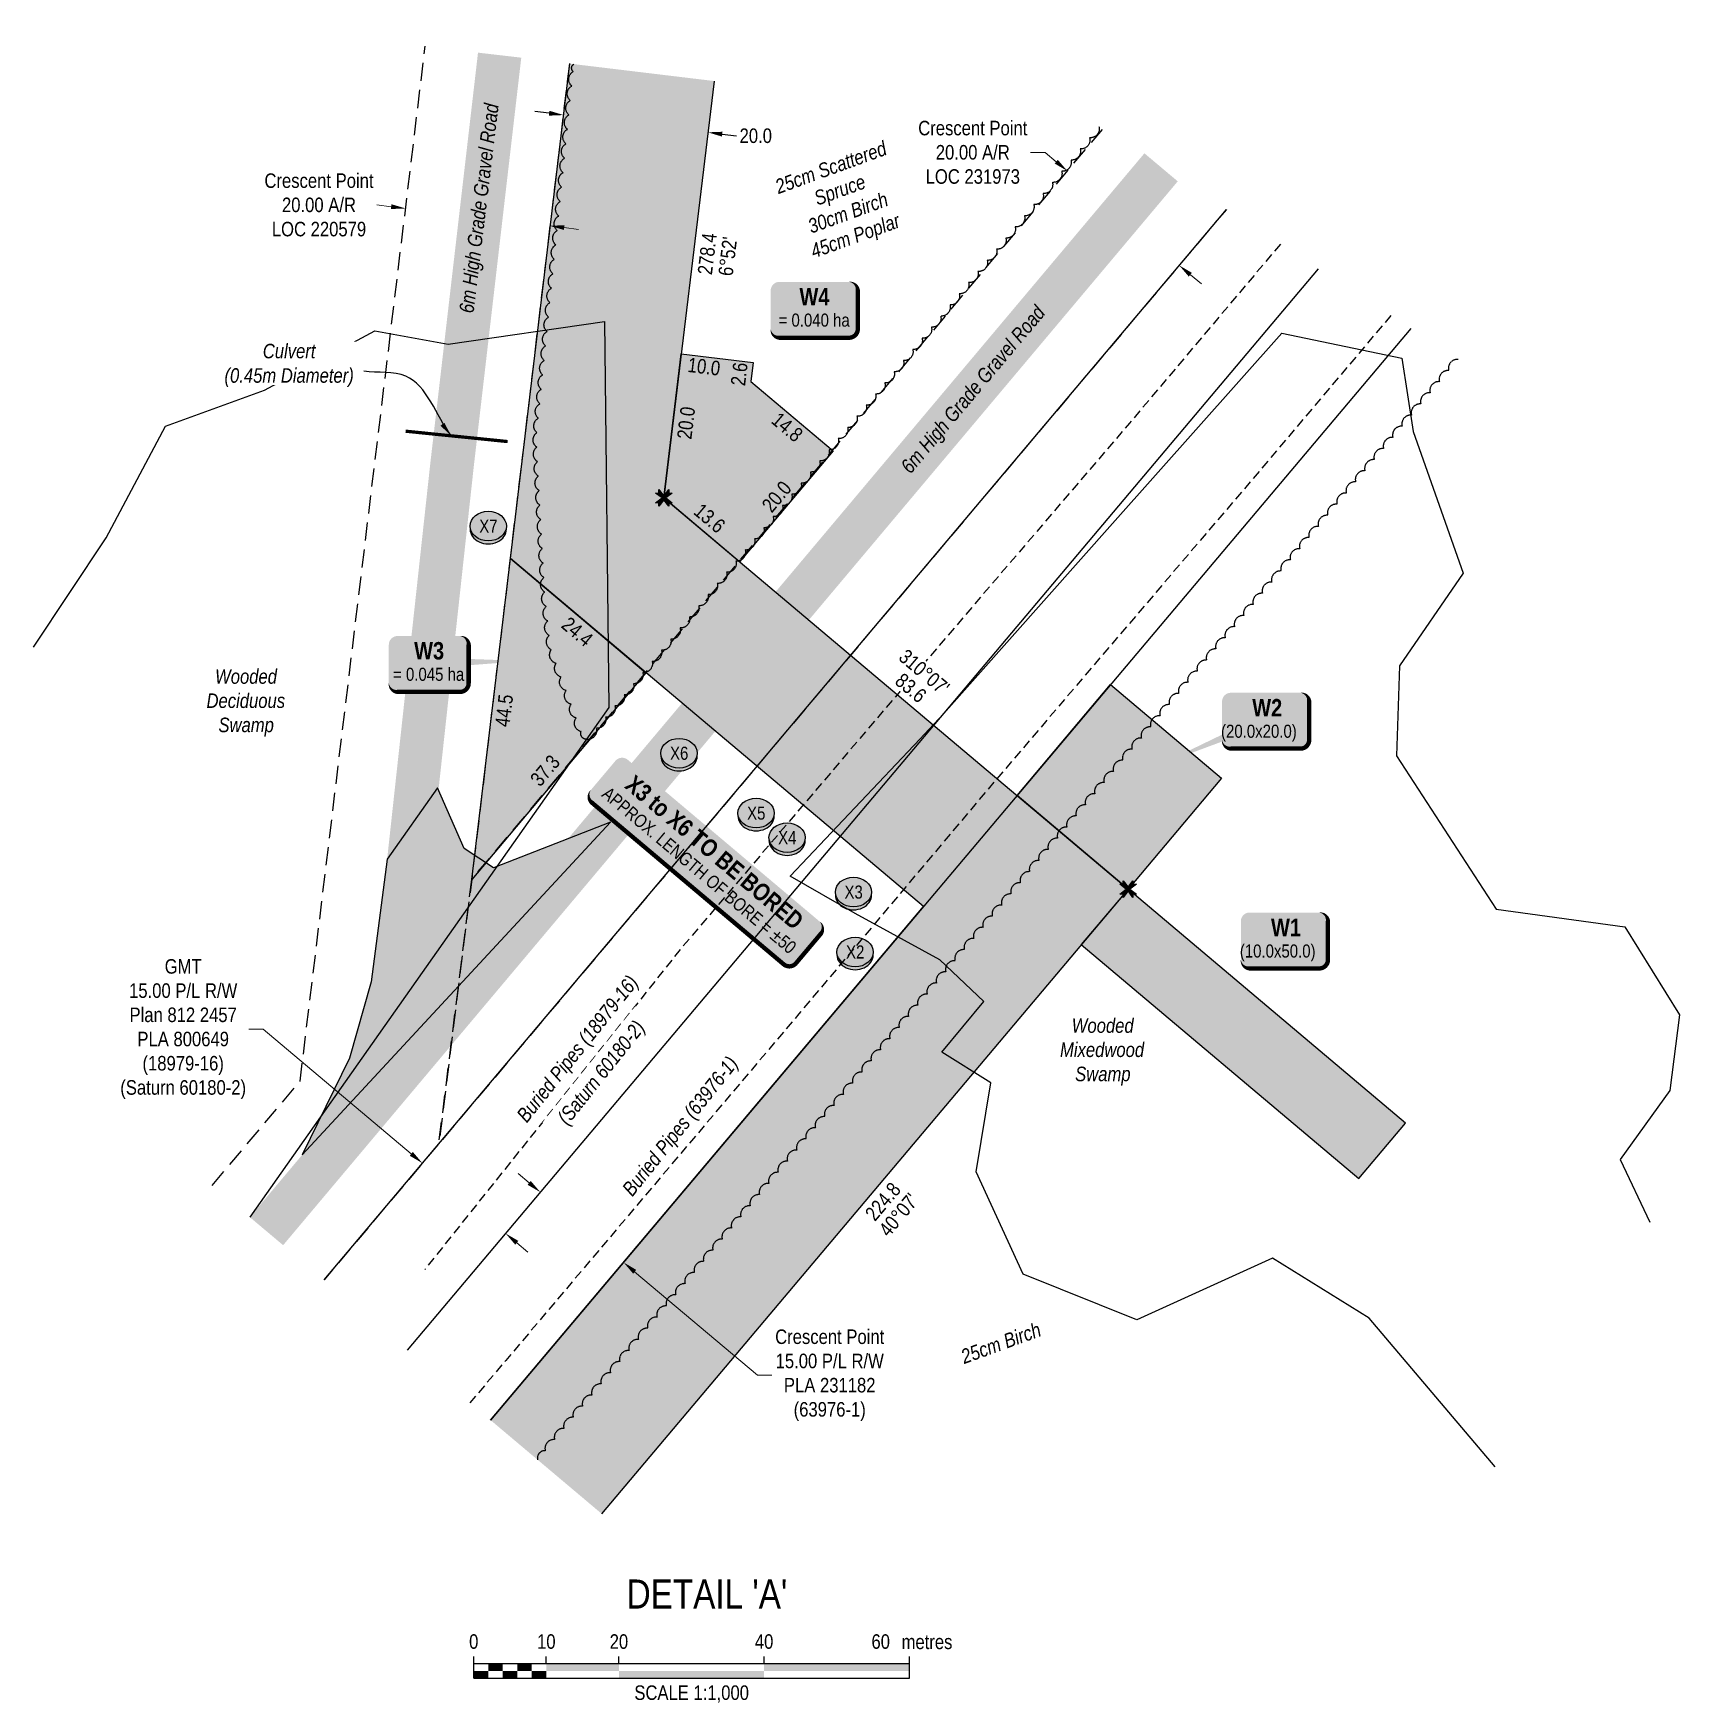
# Model space of a CAD drawing. Extents: x 513823 to 521440, y 6029490 to 6033352.
# Drawn here: x 515662 to 516795, y 6029490 to 6030639 of the extents above; entities that cross this region are included whole.
import ezdxf
from ezdxf.enums import TextEntityAlignment as Align

# ---------------------------------------------------------------- set-up
doc = ezdxf.new("R2010")
doc.units = 0
doc.header["$LTSCALE"] = 5
doc.header["$PDSIZE"] = 0.5
for name, pattern in [('0', [1, 1, 0]), ('foc-ACCESSROAD', [3.75, 2.5, -1.25]), ('UG_PIPE', [1.875, 1.25, -0.625])]:
    doc.linetypes.add(name, pattern=pattern)
doc.layers.get('Defpoints').update_dxf_attribs({"color": 9})
for name, color, linetype, lineweight in [('AS-GENERAL', 48, 'Continuous', 18), ('C-RW-T', 13, 'Continuous', 9), ('F-RW-T', 190, 'Continuous', 9), ('T-TEXT', 48, 'Continuous', 18)]:
    doc.layers.add(name, color=color, linetype=linetype, lineweight=lineweight)
for name, color, linetype in [('AS-PIPE-UG', 44, 'UG_PIPE'), ('AS-PIPE-UG-T', 44, 'Continuous'), ('AS-ROADS', 254, 'Continuous'), ('C-AR', 13, 'foc-ACCESSROAD'), ('C-RW', 13, 'Continuous'), ('DETAIL-T', 7, 'Continuous'), ('F-RW', 190, 'Continuous'), ('L-BD1', 253, 'Continuous'), ('L-MON', 1, 'Continuous'), ('P-CROSSINGS', 250, 'Continuous'), ('P-PROPOSED', 10, 'Continuous'), ('P-PROPOSED-H', 21, 'Continuous'), ('P-TEMP-BLOCKS', 250, 'Continuous'), ('P-TEMP-H', 41, 'Continuous'), ('P-TEMP_WORKSPACE', 46, 'Continuous'), ('P-TXT', 4, 'Continuous'), ('T-BUSH', 110, '0'), ('T-BUSH-T', 110, 'Continuous'), ('WETLAND', 143, 'Continuous'), ('WETLAND-T', 146, 'Continuous')]:
    doc.layers.add(name, color=color, linetype=linetype)
doc.styles.add('80', font='ARIALN.TTF', dxfattribs={"height": 10})
doc.styles.add('80CG', font='ARIALN.TTF', dxfattribs={"height": 10})
doc.styles.add('80L', font='ARIALN.TTF', dxfattribs={"height": 10})
doc.styles.add('80LS', font='ARIALNI.TTF', dxfattribs={"height": 10})
doc.styles.add('BOLD', font='ARIALNB.TTF')
doc.styles.add('Crossing', font='ARIALN.TTF', dxfattribs={"height": 10})
doc.styles.add('MtXpl_Arial_Narrow', font='ARIALNI.TTF')
doc.dimstyles.new('Compass 5 000', dxfattribs={"dimscale": 5, "dimtxt": 9, "dimasz": 2, "dimexe": 0.2, "dimexo": 0.0625, "dimgap": 0.5, "dimtad": 0, "dimtih": 1, "dimtoh": 1, "dimzin": 0, "dimdsep": 46, "dimtxsty": '80CG', "dimcen": 0.1, "dimse1": 1, "dimse2": 1, "dimclrd": 256, "dimclrt": 256, "dimaunit": 1, "dimadec": 4, "dimazin": 0, "dimtfac": 0.06, "dimtofl": 0, "dimtmove": 0, "dimatfit": 1, "dimfxl": 0.2, "dimtolj": 1, "dimtzin": 0, "dimlwd": -1, "dimarcsym": 0})

# ---------------------------------------------------------------- blocks, each defined once
blk = doc.blocks.new('*U384')
h = blk.add_hatch(color=191)
edge = h.paths.add_edge_path()
edge.add_line((-24, -20), (24, -20))
edge.add_arc((24, -14), 6, 270, 360)
edge.add_line((30, -14), (30, 12.5))
edge.add_arc((24, 12.5), 6, 0, 90)
edge.add_line((24, 18.5), (-24, 18.5))
edge.add_arc((-24, 12.5), 6, 90, 180)
edge.add_line((-30, 12.5), (-30, -14))
edge.add_arc((-24, -14), 6, 180, 270)
at = {"color": 250, "flags": 128}
blk.add_lwpolyline([(-24, -20, 3, 3, 0), (24, -20, 3, 3, 0.414214), (30, -14, 3, 3, 0), (30, 12.5, 3, 0, 0.414214), (24, 18.5, 0, 0, 0), (-24, 18.5, 0, 0, 0.414214), (-30, 12.5, 0, 0, 0), (-30, -14, 0, 3, 0.414214)], format="xyseb", close=True, dxfattribs=at)
at = {"flags": 128}
blk.add_lwpolyline([(-22.9, 3.5, 0, 7.5, 0), (0, 0, 0, 0, 0)], format="xyseb", dxfattribs=at)
at = {"color": 250}
for tag, p, height, style in [('TEMP_AREA_W1_001', (-9.2, 2.2), 12, 'BOLD'), ('ENTER_TEXT_001', (-30.7, -12.5), 9, '80')]:
    blk.add_attdef(tag, p, '', height=height, dxfattribs=dict(at, style=style))
blk = doc.blocks.new('*U385')
h = blk.add_hatch(color=191)
edge = h.paths.add_edge_path()
edge.add_line((-24, -20), (24, -20))
edge.add_arc((24, -14), 6, 270, 360)
edge.add_line((30, -14), (30, 12.5))
edge.add_arc((24, 12.5), 6, 0, 90)
edge.add_line((24, 18.5), (-24, 18.5))
edge.add_arc((-24, 12.5), 6, 90, 180)
edge.add_line((-30, 12.5), (-30, -14))
edge.add_arc((-24, -14), 6, 180, 270)
at = {"color": 250, "flags": 128}
blk.add_lwpolyline([(-24, -20, 3, 3, 0), (24, -20, 3, 3, 0.414214), (30, -14, 3, 3, 0), (30, 12.5, 3, 0, 0.414214), (24, 18.5, 0, 0, 0), (-24, 18.5, 0, 0, 0.414214), (-30, 12.5, 0, 0, 0), (-30, -14, 0, 3, 0.414214)], format="xyseb", close=True, dxfattribs=at)
at = {"flags": 128}
blk.add_lwpolyline([(-72.5, -30.9, 0, 7.5, 0), (0, 0, 0, 0, 0)], format="xyseb", dxfattribs=at)
at = {"color": 250}
for tag, p, height, style in [('TEMP_AREA_W1_001', (-9.2, 2.2), 12, 'BOLD'), ('ENTER_TEXT_001', (-30.7, -12.5), 9, '80')]:
    blk.add_attdef(tag, p, '', height=height, dxfattribs=dict(at, style=style))
blk = doc.blocks.new('*U386')
h = blk.add_hatch(color=191)
edge = h.paths.add_edge_path()
edge.add_line((-21.5, -20), (21.5, -20))
edge.add_arc((21.5, -14), 6, 270, 360)
edge.add_line((27.5, -14), (27.5, 12.5))
edge.add_arc((21.5, 12.5), 6, 0, 90)
edge.add_line((21.5, 18.5), (-21.5, 18.5))
edge.add_arc((-21.5, 12.5), 6, 90, 180)
edge.add_line((-27.5, 12.5), (-27.5, -14))
edge.add_arc((-21.5, -14), 6, 180, 270)
at = {"color": 250, "flags": 128}
blk.add_lwpolyline([(-21.5, -20, 3, 3, 0), (21.5, -20, 3, 3, 0.414214), (27.5, -14, 3, 3, 0), (27.5, 12.5, 3, 0, 0.414214), (21.5, 18.5, 0, 0, 0), (-21.5, 18.5, 0, 0, 0.414214), (-27.5, 12.5, 0, 0, 0), (-27.5, -14, 0, 3, 0.414214)], format="xyseb", close=True, dxfattribs=at)
at = {"flags": 128}
blk.add_lwpolyline([(65.8, 1.3, 0, 7.5, 0), (0, 0, 0, 0, 0)], format="xyseb", dxfattribs=at)
at = {"color": 250}
for tag, p, height, style in [('TEMP_AREA_W1_001', (-9.2, 2.2), 12, 'BOLD'), ('ENTER_TEXT_001', (-30.7, -12.5), 9, '80')]:
    blk.add_attdef(tag, p, '', height=height, dxfattribs=dict(at, style=style))
blk = doc.blocks.new('*U405')
h = blk.add_hatch(color=191)
edge = h.paths.add_edge_path()
edge.add_line((-24, -20), (24, -20))
edge.add_arc((24, -14), 6, 270, 360)
edge.add_line((30, -14), (30, 12.5))
edge.add_arc((24, 12.5), 6, 0, 90)
edge.add_line((24, 18.5), (-24, 18.5))
edge.add_arc((-24, 12.5), 6, 90, 180)
edge.add_line((-30, 12.5), (-30, -14))
edge.add_arc((-24, -14), 6, 180, 270)
at = {"color": 250, "flags": 128}
blk.add_lwpolyline([(-24, -20, 3, 3, 0), (24, -20, 3, 3, 0.414214), (30, -14, 3, 3, 0), (30, 12.5, 3, 0, 0.414214), (24, 18.5, 0, 0, 0), (-24, 18.5, 0, 0, 0.414214), (-30, 12.5, 0, 0, 0), (-30, -14, 0, 3, 0.414214)], format="xyseb", close=True, dxfattribs=at)
at = {"flags": 128}
blk.add_lwpolyline([(-23.7, 4.5, 0, 7.5, 0), (0, 0, 0, 0, 0)], format="xyseb", dxfattribs=at)
at = {"color": 250}
for tag, p, height, style in [('TEMP_AREA_W1_001', (-9.2, 2.2), 12, 'BOLD'), ('ENTER_TEXT_001', (-30.7, -12.5), 9, '80')]:
    blk.add_attdef(tag, p, '', height=height, dxfattribs=dict(at, style=style))
blk = doc.blocks.new('*U319')
at = {"color": 0}
for p, q in [((-150, 0), (-150, 15)), ((-100, 10), (-100, 15)), ((-50, 10), (-50, 15)), ((50, 10), (50, 15)), ((150.2, 0), (150.2, 15)), ((-150, 10), (150.2, 10)), ((-150, 0), (150.2, 0))]:
    blk.add_line(p, q, dxfattribs=at)
for points in [[(-150, 5), (-140, 5), (-150, 0), (-140, 0)], [(-140, 10), (-130, 10), (-140, 5), (-130, 5)], [(-130, 5), (-120, 5), (-130, 0), (-120, 0)], [(-120, 10), (-110, 10), (-120, 5), (-110, 5)], [(-110, 5), (-100, 5), (-110, 0), (-100, 0)], [(-100, 10), (-50, 10), (-100, 5), (-50, 5)], [(-50, 5), (50, 5), (-50, 0), (50, 0)], [(50, 10), (150.2, 10), (50, 5), (150.2, 5)]]:
    blk.add_solid(points, dxfattribs=at)
at = {"color": 0, "style": '80'}
blk.add_text('metres', height=10, dxfattribs=at).set_placement((162.2, 20), align=Align.CENTER)
at = {"color": 0, "char_height": 10, "style": '80'}
for s, insert, attachment_point in [('0', (-150, 30.2), 2), ('10', (-100, 30.2), 2), ('20', (-50, 30.2), 2), ('40', (50, 30.2), 2), ('60', (136.7, 30.2), 3), ('SCALE 1:1,000', (0.1, -5), 2)]:
    blk.add_mtext(s, dxfattribs=dict(at, insert=insert, attachment_point=attachment_point))
blk = doc.blocks.new('*D424')
at = {"layer": 'C-RW-T', "transparency": 16777216}
for p, q in [((515908.4, 6030519.6), (515898.5, 6030520.8)), ((516027.5, 6030505.2), (516037.4, 6030504))]:
    blk.add_line(p, q, dxfattribs=at)
for points in [[(515908.6, 6030521.3), (515908.2, 6030518), (515918.3, 6030518.4)], [(516027.7, 6030506.9), (516027.3, 6030503.6), (516017.6, 6030506.4)]]:
    blk.add_solid(points, dxfattribs=at)
at = {"layer": 'Defpoints', "color": 0, "transparency": 16777216}
for p in [(515920.7, 6030537.8), (515918.3, 6030518.4), (516019.9, 6030525.8)]:
    blk.add_point(p, dxfattribs=at)
at = {"layer": 'C-RW-T', "transparency": 16777216, "insert": (515858.7, 6030520.8), "char_height": 10, "attachment_point": 5, "style": '80CG'}
blk.add_mtext('\\A1;Crescent Point\\P20.00 A/R\\PLOC 220579', dxfattribs=at)
blk = doc.blocks.new('*D434')
at = {"layer": 'C-RW-T', "transparency": 16777216}
for p, q in [((516003.4, 6029847.5), (515995.8, 6029854)), ((516076, 6029786.3), (516160.5, 6029715.1)), ((516160.5, 6029715.1), (516170.5, 6029715.1))]:
    blk.add_line(p, q, dxfattribs=at)
for points in [[(516004.5, 6029848.8), (516002.3, 6029846.2), (516011.1, 6029841.1)], [(516077.1, 6029787.6), (516075, 6029785), (516068.4, 6029792.8)]]:
    blk.add_solid(points, dxfattribs=at)
at = {"layer": 'Defpoints', "color": 0, "transparency": 16777216}
for p in [(516003.7, 6029832.3), (516061, 6029784), (516068.4, 6029792.8)]:
    blk.add_point(p, dxfattribs=at)
at = {"layer": 'C-RW-T', "transparency": 16777216, "insert": (516210.3, 6029715.1), "char_height": 10, "attachment_point": 5, "style": '80CG'}
blk.add_mtext('\\A1;Crescent Point\\P15.00 P/L R/W\\PPLA 231182\\P(63976-1)', dxfattribs=at)
blk = doc.blocks.new('*D435')
at = {"layer": 'C-RW-T', "transparency": 16777216}
for p, q in [((516358.6, 6030557), (516348.6, 6030557)), ((516366.2, 6030550.6), (516358.6, 6030557)), ((516458.6, 6030472.8), (516466.2, 6030466.4))]:
    blk.add_line(p, q, dxfattribs=at)
for points in [[(516367.3, 6030551.9), (516365.2, 6030549.3), (516373.9, 6030544.2)], [(516459.6, 6030474.1), (516457.5, 6030471.5), (516450.9, 6030479.2)]]:
    blk.add_solid(points, dxfattribs=at)
at = {"layer": 'Defpoints', "color": 0, "transparency": 16777216}
for p in [(516373.9, 6030544.2), (516364.9, 6030533.5), (516441.9, 6030468.6)]:
    blk.add_point(p, dxfattribs=at)
at = {"layer": 'C-RW-T', "transparency": 16777216, "insert": (516308.8, 6030557), "char_height": 10, "attachment_point": 5, "style": '80CG'}
blk.add_mtext('\\A1;Crescent Point\\P20.00 A/R\\PLOC 231973', dxfattribs=at)
blk = doc.blocks.new('*D436')
at = {"layer": 'Defpoints', "color": 0, "transparency": 16777216}
for p in [(515929.9, 6029861.1), (515902.2, 6029828.2), (515959.5, 6029779.9)]:
    blk.add_point(p, dxfattribs=at)
at = {"layer": 'F-RW-T', "transparency": 16777216}
for p, q in [((515820.3, 6029953.4), (515810.3, 6029953.4)), ((515922.2, 6029867.5), (515820.3, 6029953.4)), ((515994.8, 6029806.3), (516002.5, 6029799.9))]:
    blk.add_line(p, q, dxfattribs=at)
for points in [[(515923.3, 6029868.8), (515921.2, 6029866.2), (515929.9, 6029861.1)], [(515995.9, 6029807.6), (515993.8, 6029805), (515987.2, 6029812.7)]]:
    blk.add_solid(points, dxfattribs=at)
at = {"layer": 'F-RW-T', "transparency": 16777216, "insert": (515765.2, 6029953.4), "char_height": 10, "attachment_point": 5, "style": '80CG'}
blk.add_mtext('\\A1;GMT\\P15.00 P/L R/W\\PPlan 812 2457\\PPLA 800649\\P(18979-16)\\P(Saturn 60180-2)', dxfattribs=at)
blk = doc.blocks.new('xing2')
h = blk.add_hatch(color=50)
h.dxf.hatch_style = 1
edge = h.paths.add_edge_path()
edge.add_ellipse((0, 0), major_axis=(-12.5, 0), ratio=0.816297, start_angle=0, end_angle=360)
h = blk.add_hatch(color=250)
h.dxf.hatch_style = 1
edge = h.paths.add_edge_path()
edge.add_ellipse((0, -2), major_axis=(-12.5, 0), ratio=0.816297, start_angle=0, end_angle=180)
edge.add_line((12.5, -2), (12.5, 0))
edge.add_ellipse((0, 0), major_axis=(-12.5, 0), ratio=0.816297, start_angle=0, end_angle=180, ccw=False)
edge.add_line((-12.5, 0), (-12.5, -2))
at = {"color": 250}
blk.add_ellipse((0, 0), major_axis=(-12.5, 0), ratio=0.816297, dxfattribs=at)
blk.add_ellipse((0, -2), major_axis=(-12.5, 0), ratio=0.816297, start_param=0, end_param=3.141593, dxfattribs=at)
at = {"color": 250, "style": 'Crossing'}
blk.add_attdef('CROSSING', text='', height=9, dxfattribs=at).set_placement((0.1, 0), align=Align.MIDDLE_CENTER)
at = {"color": 250, "style": 'Crossing', "flags": 1}
for tag, p in [('OWNER', (0.1, -12.5)), ('DESCRIPTION', (0.1, -25.8)), ('LOCATION', (0.1, -39.3)), ('DWG_REF', (0.1, -52.8))]:
    blk.add_attdef(tag, text='', height=9, dxfattribs=at).set_placement(p, align=Align.MIDDLE_CENTER)
blk = doc.blocks.new('*D446')
at = {"layer": 'Defpoints', "color": 0, "transparency": 16777216}
for p in [(516025.6, 6030570.2), (516126.4, 6030570.8), (516124.9, 6030558.2)]:
    blk.add_point(p, dxfattribs=at)
at = {"layer": 'P-TXT', "transparency": 16777216}
for p, q in [((516017.2, 6030583.9), (516007.3, 6030585.1)), ((516136.3, 6030569.6), (516146.2, 6030568.4))]:
    blk.add_line(p, q, dxfattribs=at)
for points in [[(516017.4, 6030585.6), (516017, 6030582.3), (516027.1, 6030582.7)], [(516136.5, 6030571.2), (516136.1, 6030567.9), (516126.4, 6030570.8)]]:
    blk.add_solid(points, dxfattribs=at)
at = {"layer": 'P-TXT', "transparency": 16777216, "insert": (516159.4, 6030568.4), "char_height": 10, "attachment_point": 5, "style": '80CG'}
blk.add_mtext('\\A1;20.0', dxfattribs=at)
blk = doc.blocks.new('*U451')
h = blk.add_hatch(color=50)
edge = h.paths.add_edge_path()
edge.add_line((-86.5, -20), (86.5, -20))
edge.add_arc((86.5, -14), 6, 270, 360)
edge.add_line((92.5, -14), (92.5, 12.5))
edge.add_arc((86.5, 12.5), 6, 0, 90)
edge.add_line((86.5, 18.5), (-86.5, 18.5))
edge.add_arc((-86.5, 12.5), 6, 90, 180)
edge.add_line((-92.5, 12.5), (-92.5, -14))
edge.add_arc((-86.5, -14), 6, 180, 270)
at = {"color": 4, "flags": 128}
blk.add_lwpolyline([(-86.5, -20, 3, 3, 0), (86.5, -20, 3, 3, 0.414214), (92.5, -14, 3, 3, 0), (92.5, 12.5, 3, 0, 0.414214), (86.5, 18.5, 0, 0, 0), (-86.5, 18.5, 0, 0, 0.414214), (-92.5, 12.5, 0, 0, 0), (-92.5, -14, 0, 3, 0.414214)], format="xyseb", close=True, dxfattribs=at)
at = {"color": 4}
for tag, p, height, style in [('BORE_XING_001', (-68, 3.2), 12, 'BOLD'), ('APPROX_LENGTH_001', (-90.7, -12.5), 9, '80')]:
    blk.add_attdef(tag, p, '', height=height, dxfattribs=dict(at, style=style))
blk = doc.blocks.new('TEMP')
h = blk.add_hatch(color=255)
h.dxf.hatch_style = 1
h.paths.add_polyline_path([(0, 0.25), (-0.67, 1.15), (-0.67, 0.67), (-1.15, 0.67), (-0.25, 0), (-1.15, -0.67), (-0.67, -0.67), (-0.67, -1.15), (0, -0.25), (0.67, -1.15), (0.67, -0.67), (1.15, -0.67), (0.25, 0), (1.15, 0.67), (0.67, 0.67), (0.67, 1.15)])
h.paths.add_polyline_path([(0.57, 0.85), (0.57, 0.57), (0.85, 0.57), (0.08, 0), (0.85, -0.57), (0.57, -0.57), (0.57, -0.85), (0, -0.08), (-0.57, -0.85), (-0.57, -0.57), (-0.85, -0.57), (-0.08, 0), (-0.85, 0.57), (-0.57, 0.57), (-0.57, 0.85), (0, 0.08)], flags=16)
h = blk.add_hatch(color=1)
h.dxf.hatch_style = 1
h.paths.add_polyline_path([(0, 0.08), (-0.57, 0.85), (-0.57, 0.57), (-0.85, 0.57), (-0.08, 0), (-0.85, -0.57), (-0.57, -0.57), (-0.57, -0.85), (0, -0.08), (0.57, -0.85), (0.57, -0.57), (0.85, -0.57), (0.08, 0), (0.85, 0.57), (0.57, 0.57), (0.57, 0.85)])
at = {"color": 1}
for p, q in [((-0.08, 0), (0.08, 0)), ((0, 0.08), (0, -0.08))]:
    blk.add_line(p, q, dxfattribs=at)
at = {"color": 255, "flags": 128}
blk.add_lwpolyline([(-0.25, 0), (-1.15, 0.67), (-0.67, 0.67), (-0.67, 1.15), (0, 0.25), (0.67, 1.15), (0.67, 0.67), (1.15, 0.67), (0.25, 0), (1.15, -0.67), (0.67, -0.67), (0.67, -1.15), (0, -0.25), (-0.67, -1.15), (-0.67, -0.67), (-1.15, -0.67)], close=True, dxfattribs=at)
at = {"color": 1, "flags": 128}
blk.add_lwpolyline([(-0.08, 0), (-0.85, 0.57), (-0.57, 0.57), (-0.57, 0.85), (0, 0.08), (0.57, 0.85), (0.57, 0.57), (0.85, 0.57), (0.08, 0), (0.85, -0.57), (0.57, -0.57), (0.57, -0.85), (0, -0.08), (-0.57, -0.85), (-0.57, -0.57), (-0.85, -0.57)], close=True, dxfattribs=at)

msp = doc.modelspace()

# ---------------------------------------------------------------- hatches: boundary and pattern name
at = {"layer": 'AS-ROADS'}
h = msp.add_hatch(color=256, dxfattribs=at)
h.dxf.hatch_style = 1
h.paths.add_polyline_path([(515847.039, 6029866.864), (516059.354, 6030095.894), (515978.874, 6030064.539), (515958.689, 6030077.729), (515940.176, 6030119.604), (515905.67, 6030070.357), (515894.549, 6029985.849), (515879.764, 6029933.274)])
at = {"layer": 'P-PROPOSED-H'}
h = msp.add_hatch(color=256, dxfattribs=at)
h.dxf.hatch_style = 1
h.paths.add_polyline_path([(515976.854, 6029684.153), (516274.844, 6030037.737), (515990.434, 6030277.429), (516031.47, 6030618.083), (516130.7, 6030606.13), (516096.121, 6030319.069), (516415.68, 6030049.754), (516053.281, 6029619.744)])
at = {"layer": 'P-TEMP-H'}
h = msp.add_hatch(color=256, dxfattribs=at)
h.dxf.hatch_style = 1
h.paths.add_polyline_path([(516156.111, 6030399.22), (516212.598, 6030351.614), (516148.188, 6030275.188), (516096.121, 6030319.069), (516108.074, 6030418.299), (516157.689, 6030412.323)])
h = msp.add_hatch(color=256, dxfattribs=at)
h.dxf.hatch_style = 1
h.paths.add_polyline_path([(515990.434, 6030277.429), (516083.779, 6030198.762), (515963.811, 6030056.412)])
h = msp.add_hatch(color=256, dxfattribs=at)
h.dxf.hatch_style = 1
h.paths.add_polyline_path([(516480.09, 6030126.18), (516415.68, 6030049.754), (516339.254, 6030114.163), (516403.664, 6030190.59)])
h = msp.add_hatch(color=256, dxfattribs=at)
h.dxf.hatch_style = 1
h.paths.add_polyline_path([(516574.541, 6029850.516), (516606.746, 6029888.729), (516415.68, 6030049.754), (516383.475, 6030011.54)])

# ---------------------------------------------------------------- linework, layer by layer
at = {"layer": 'AS-GENERAL', "const_width": 2.249, "flags": 128}
msp.add_lwpolyline([(515988.559, 6030357.904), (515918.339, 6030365.049)], dxfattribs=at)
at = {"layer": 'AS-PIPE-UG', "flags": 128}
for points in [[(516520.531, 6030493.786), (516416.769, 6030370.674), (516258.059, 6030185.219), (516108.174, 6030009.119), (515931.494, 6029787.899)], [(516596.645, 6030444.719), (516500.384, 6030330.824), (516320.349, 6030119.844), (516189.129, 6029963.949), (515987.289, 6029725.284), (515962.645, 6029696.097)]]:
    msp.add_lwpolyline(points, dxfattribs=at)
at = {"layer": 'AS-ROADS', "const_width": 29.984, "flags": 128}
for points in [[(515983.066, 6030623.934), (515950.339, 6030342.219), (515920.504, 6030068.599)], [(515822.545, 6029814.271), (516438.434, 6030546.712)]]:
    msp.add_lwpolyline(points, dxfattribs=at)
at = {"layer": 'AS-ROADS', "flags": 128}
msp.add_lwpolyline([(515847.039, 6029866.864), (516059.354, 6030095.894), (515978.874, 6030064.539), (515958.689, 6030077.729), (515940.176, 6030119.604), (515905.67, 6030070.357), (515894.549, 6029985.849), (515879.764, 6029933.274)], close=True, dxfattribs=at)
at = {"layer": 'C-AR', "flags": 128}
for points in [[(515785.176, 6029845.792), (515845.701, 6029917.547), (515931.836, 6030630.127)], [(516031.08, 6030618.13), (515963.811, 6030056.412), (515941.234, 6029874.528), (515862.233, 6029780.795)], [(516483.362, 6030517.748), (515941.234, 6029874.528), (515963.811, 6030056.412), (516398.006, 6030572.774)]]:
    msp.add_lwpolyline(points, dxfattribs=at)
at = {"layer": 'C-RW', "flags": 128}
for points in [[(515919.532, 6029732.463), (516546.883, 6030476.799)], [(516610.403, 6030435.849), (515976.831, 6029684.132)]]:
    msp.add_lwpolyline(points, dxfattribs=at)
at = {"layer": 'F-RW'}
for points in [[(515862.233, 6029780.795), (516483.362, 6030517.748)], [(515919.532, 6029732.463), (516546.883, 6030476.799)]]:
    msp.add_lwpolyline(points, dxfattribs=at)
at = {"layer": 'P-PROPOSED'}
for p, q in [((515990.434, 6030277.429), (516031.47, 6030618.083)), ((516130.7, 6030606.13), (516096.121, 6030319.069)), ((516096.121, 6030319.069), (516415.68, 6030049.754)), ((516274.844, 6030037.737), (515990.434, 6030277.429))]:
    msp.add_line(p, q, dxfattribs=at)
at = {"layer": 'P-TEMP_WORKSPACE', "flags": 128}
for points in [[(516156.111, 6030399.22), (516212.598, 6030351.614), (516148.188, 6030275.188), (516096.121, 6030319.069), (516108.074, 6030418.299), (516157.689, 6030412.323), (516156.111, 6030399.22)], [(515990.434, 6030277.429), (516083.779, 6030198.762), (515963.811, 6030056.412)]]:
    msp.add_lwpolyline(points, close=True, dxfattribs=at)
at = {"layer": 'P-TEMP_WORKSPACE'}
msp.add_lwpolyline([(516480.09, 6030126.18), (516415.68, 6030049.754), (516339.254, 6030114.163), (516403.664, 6030190.59)], close=True, dxfattribs=at)
at = {"layer": 'T-BUSH', "flags": 128}
for points in [[(516395.649, 6030574.733, -0.52056705), (516389.241, 6030567.062, -0.52056705), (516382.833, 6030559.392, -0.52056705), (516376.425, 6030551.722, -0.52056705), (516370.017, 6030544.051, -0.52056705), (516363.609, 6030536.381, -0.52056705), (516357.201, 6030528.711, -0.52056705), (516350.793, 6030521.041, -0.52056705), (516344.385, 6030513.37, -0.52056705), (516337.977, 6030505.7, -0.52056705), (516331.569, 6030498.03, -0.52056705), (516325.161, 6030490.36, -0.52056705), (516318.753, 6030482.689, -0.52056705), (516312.345, 6030475.019, -0.52056705), (516305.937, 6030467.349, -0.52056705), (516299.529, 6030459.678, -0.52056705), (516293.121, 6030452.008, -0.52056705), (516286.713, 6030444.338, -0.52056705), (516280.305, 6030436.668, -0.52056705), (516273.897, 6030428.997, -0.52056705), (516267.489, 6030421.327, -0.52056705), (516261.081, 6030413.657, -0.52056705), (516254.673, 6030405.986, -0.52056705), (516248.265, 6030398.316, -0.52056705), (516241.857, 6030390.646, -0.52056705), (516235.449, 6030382.976, -0.52056705), (516229.041, 6030375.305, -0.52056705), (516222.633, 6030367.635, -0.52056705), (516216.225, 6030359.965, -0.52056705), (516209.817, 6030352.295, -0.52056705), (516203.409, 6030344.624, -0.52056705), (516197.001, 6030336.954, -0.52056705), (516190.593, 6030329.284, -0.52056705), (516184.185, 6030321.613, -0.52056705), (516177.777, 6030313.943, -0.52056705), (516171.369, 6030306.273, -0.52056705), (516164.961, 6030298.603, -0.52056705), (516158.553, 6030290.932, -0.52056705), (516152.145, 6030283.262, -0.52056705), (516145.736, 6030275.592, -0.52056705), (516139.328, 6030267.921, -0.52056705), (516132.92, 6030260.251, -0.52056705), (516126.512, 6030252.581, -0.52056705), (516120.104, 6030244.911, -0.52056705), (516113.696, 6030237.24, -0.52056705), (516107.288, 6030229.57, -0.52056705), (516100.88, 6030221.9, -0.52056705), (516094.472, 6030214.23, -0.52056705), (516088.064, 6030206.559, -0.52056705), (516081.656, 6030198.889, -0.52056705), (516075.248, 6030191.219, -0.52056705), (516068.84, 6030183.548, -0.52056705), (516062.432, 6030175.878, -0.52056705), (516056.024, 6030168.208, -0.52056705), (516049.616, 6030160.538, -0.52056705), (516043.208, 6030152.867, -0.52056705), (516039.083, 6030158.23, -0.52056705), (516035.662, 6030167.622, -0.52056705), (516032.242, 6030177.013, -0.52056705), (516028.822, 6030186.405, -0.52056705), (516025.402, 6030195.796, -0.52056705), (516021.982, 6030205.187, -0.52056705), (516018.562, 6030214.579, -0.52056705), (516017.17, 6030224.437, -0.52056705), (516016.145, 6030234.379, -0.52056705), (516015.121, 6030244.321, -0.52056705), (516014.096, 6030254.263, -0.52056705), (516013.55, 6030264.243, -0.52056705), (516013.004, 6030274.223, -0.52056705), (516012.459, 6030284.203, -0.52056705), (516011.914, 6030294.183, -0.52056705), (516011.369, 6030304.163, -0.52056705), (516010.824, 6030314.142, -0.52056705), (516010.279, 6030324.122, -0.52056705), (516009.734, 6030334.102, -0.52056705), (516009.188, 6030344.082, -0.52056705), (516008.643, 6030354.062, -0.52056705), (516008.715, 6030364.028, -0.52056705), (516009.715, 6030373.973, -0.52056705), (516010.715, 6030383.917, -0.52056705), (516011.715, 6030393.862, -0.52056705), (516012.716, 6030403.806, -0.52056705), (516013.716, 6030413.751, -0.52056705), (516014.716, 6030423.696, -0.52056705), (516015.717, 6030433.64, -0.52056705), (516016.717, 6030443.585, -0.52056705), (516017.717, 6030453.529, -0.52056705), (516018.717, 6030463.474, -0.52056705), (516019.718, 6030473.419, -0.52056705), (516020.718, 6030483.363, -0.52056705), (516021.718, 6030493.308, -0.52056705), (516022.719, 6030503.253, -0.52056705), (516023.719, 6030513.197, -0.52056705), (516024.719, 6030523.142, -0.52056705), (516025.719, 6030533.086, -0.52056705), (516026.72, 6030543.031, -0.52056705), (516027.72, 6030552.976, -0.52056705), (516028.72, 6030562.92, -0.52056705), (516029.721, 6030572.865, -0.52056705), (516030.721, 6030582.809, -0.52056705), (516031.721, 6030592.754, -0.52056705), (516032.721, 6030602.699, -0.52056705), (516033.722, 6030612.643, -0.52056705), (516034.241, 6030617.809, -0.52056705)], [(516642.89, 6030414.465, 0.52056705), (516636.478, 6030406.798, 0.52056705), (516630.066, 6030399.131, 0.52056705), (516623.654, 6030391.464, 0.52056705), (516617.241, 6030383.798, 0.52056705), (516610.829, 6030376.131, 0.52056705), (516604.417, 6030368.464, 0.52056705), (516598.005, 6030360.797, 0.52056705), (516591.593, 6030353.13, 0.52056705), (516585.181, 6030345.463, 0.52056705), (516578.768, 6030337.797, 0.52056705), (516572.356, 6030330.13, 0.52056705), (516565.944, 6030322.463, 0.52056705), (516559.532, 6030314.796, 0.52056705), (516553.12, 6030307.129, 0.52056705), (516546.708, 6030299.462, 0.52056705), (516540.296, 6030291.796, 0.52056705), (516533.883, 6030284.129, 0.52056705), (516527.471, 6030276.462, 0.52056705), (516521.059, 6030268.795, 0.52056705), (516514.647, 6030261.128, 0.52056705), (516508.235, 6030253.462, 0.52056705), (516501.823, 6030245.795, 0.52056705), (516495.41, 6030238.128, 0.52056705), (516488.998, 6030230.461, 0.52056705), (516482.586, 6030222.794, 0.52056705), (516476.174, 6030215.127, 0.52056705), (516469.762, 6030207.461, 0.52056705), (516463.35, 6030199.794, 0.52056705), (516456.937, 6030192.127, 0.52056705), (516450.525, 6030184.46, 0.52056705), (516444.113, 6030176.793, 0.52056705), (516437.701, 6030169.126, 0.52056705), (516431.289, 6030161.46, 0.52056705), (516424.877, 6030153.793, 0.52056705), (516418.465, 6030146.126, 0.52056705), (516412.052, 6030138.459, 0.52056705), (516405.64, 6030130.792, 0.52056705), (516399.228, 6030123.126, 0.52056705), (516392.816, 6030115.459, 0.52056705), (516386.404, 6030107.792, 0.52056705), (516379.992, 6030100.125, 0.52056705), (516373.579, 6030092.458, 0.52056705), (516367.167, 6030084.791, 0.52056705), (516360.755, 6030077.125, 0.52056705), (516354.343, 6030069.458, 0.52056705), (516347.931, 6030061.791, 0.52056705), (516341.519, 6030054.124, 0.52056705), (516335.106, 6030046.457, 0.52056705), (516328.694, 6030038.79, 0.52056705), (516322.282, 6030031.124, 0.52056705), (516315.87, 6030023.457, 0.52056705), (516309.458, 6030015.79, 0.52056705), (516303.046, 6030008.123, 0.52056705), (516296.634, 6030000.456, 0.52056705), (516290.221, 6029992.79, 0.52056705), (516283.809, 6029985.123, 0.52056705), (516277.397, 6029977.456, 0.52056705), (516270.985, 6029969.789, 0.52056705), (516264.573, 6029962.122, 0.52056705), (516258.161, 6029954.455, 0.52056705), (516251.748, 6029946.789, 0.52056705), (516245.336, 6029939.122, 0.52056705), (516238.924, 6029931.455, 0.52056705), (516232.512, 6029923.788, 0.52056705), (516226.1, 6029916.121, 0.52056705), (516219.688, 6029908.454, 0.52056705), (516213.275, 6029900.788, 0.52056705), (516206.863, 6029893.121, 0.52056705), (516200.451, 6029885.454, 0.52056705), (516194.039, 6029877.787, 0.52056705), (516187.627, 6029870.12, 0.52056705), (516181.215, 6029862.454, 0.52056705), (516174.803, 6029854.787, 0.52056705), (516168.39, 6029847.12, 0.52056705), (516161.978, 6029839.453, 0.52056705), (516155.566, 6029831.786, 0.52056705), (516149.154, 6029824.119, 0.52056705), (516142.742, 6029816.453, 0.52056705), (516136.33, 6029808.786, 0.52056705), (516129.917, 6029801.119, 0.52056705), (516123.505, 6029793.452, 0.52056705), (516117.093, 6029785.785, 0.52056705), (516110.681, 6029778.119, 0.52056705), (516104.269, 6029770.452, 0.52056705), (516097.857, 6029762.785, 0.52056705), (516091.444, 6029755.118, 0.52056705), (516085.032, 6029747.451, 0.52056705), (516078.62, 6029739.784, 0.52056705), (516072.208, 6029732.118, 0.52056705), (516065.796, 6029724.451, 0.52056705), (516059.384, 6029716.784, 0.52056705), (516052.971, 6029709.117, 0.52056705), (516046.559, 6029701.45, 0.52056705), (516040.147, 6029693.783, 0.52056705), (516033.735, 6029686.117, 0.52056705), (516027.323, 6029678.45, 0.52056705), (516020.911, 6029670.783, 0.52056705), (516014.499, 6029663.116, 0.52056705), (516009.231, 6029656.818, 0.52056705)]]:
    msp.add_lwpolyline(points, format="xyb", dxfattribs=at)
at = {"layer": 'WETLAND'}
msp.add_lwpolyline([(515662.077, 6030216.443), (515712.124, 6030291.603), (515753.075, 6030368.615), (515821.234, 6030393.299), (515897.078, 6030434.125), (515947.645, 6030425.033), (516055.368, 6030440.549), (516058.352, 6030174.765), (515811.16, 6029823.875)], dxfattribs=at)

# ---------------------------------------------------------------- block references
at = {"layer": 'DETAIL-T', "xscale": 0.99947958, "yscale": 0.99947958, "zscale": 0.99947958}
msp.add_blockref('*U319', (516115.155, 6029506.549), dxfattribs=at)
at = {"layer": 'L-MON', "xscale": 4.997397900000013, "yscale": 4.997397900000013, "zscale": 4.997397900000013}
for p in [(516096.121, 6030319.069), (516415.68, 6030049.754)]:
    msp.add_blockref('TEMP', p, dxfattribs=at)
at = {"layer": 'P-CROSSINGS', "xscale": 0.99947958, "yscale": 0.99947958, "zscale": 0.99947958}
for p, values in [((515975.239, 6030299.677), {'CROSSING': 'X7'}), ((516106.572, 6030143.329), {'CROSSING': 'X6'}), ((516159.622, 6030102.112), {'CROSSING': 'X5'}), ((516180.984, 6030085.208), {'CROSSING': 'X4'}), ((516226.677, 6030047.73), {'CROSSING': 'X3'}), ((516227.765, 6030006.467), {'CROSSING': 'X2'})]:
    msp.add_blockref('xing2', p, dxfattribs=at).add_auto_attribs(values)
at = {"layer": 'P-TEMP-BLOCKS'}
ref = msp.add_blockref('*U405', (516199.652, 6030449.371), dxfattribs=dict(at, xscale=0.99947958, yscale=0.99947958, zscale=0.99947958))
ref.add_attrib('TEMP_AREA_W1_001', 'W4', (516189.487, 6030451.614), dxfattribs={"layer": '0', "color": 250, "height": 11.9938, "style": 'BOLD'})
ref.add_attrib('ENTER_TEXT_001', '= 0.040 ha', (516175.096, 6030437.024), dxfattribs={"layer": '0', "color": 250, "height": 8.9953, "style": '80'})
ref = msp.add_blockref('*U386', (515934.255, 6030205.532), dxfattribs=dict(at, xscale=0.99947958, yscale=0.99947958, zscale=0.99947958))
ref.add_attrib('TEMP_AREA_W1_001', 'W3', (515924.22, 6030207.877), dxfattribs={"layer": '0', "color": 250, "height": 11.9938, "style": 'BOLD'})
ref.add_attrib('ENTER_TEXT_001', '= 0.045 ha', (515909.698, 6030193.185), dxfattribs={"layer": '0', "color": 250, "height": 8.9953, "style": '80'})
at = {"layer": 'P-TEMP-BLOCKS', "xscale": 0.99947958, "yscale": 0.99947958, "zscale": 0.99947958}
for name, p, values in [('*U385', (516510.4, 6030166.475), {'TEMP_AREA_W1_001': 'W2', 'ENTER_TEXT_001': '(20.0x20.0)'}), ('*U384', (516523.33, 6030015.156), {'TEMP_AREA_W1_001': 'W1', 'ENTER_TEXT_001': '(10.0x50.0)'})]:
    msp.add_blockref(name, p, dxfattribs=at).add_auto_attribs(values)

# ---------------------------------------------------------------- texts
at = {"layer": 'DETAIL-T', "color": 3, "insert": (516125.808, 6029564.466), "char_height": 19.9896, "width": 223.74152, "attachment_point": 5, "style": '80CG'}
msp.add_mtext("DETAIL 'A'", dxfattribs=at)
at = {"layer": 'L-BD1', "style": '80L'}
for s, rotation, p in [('278.4', 83.1312, (516125.928, 6030487.121)), ("6°52'", 83.1312, (516140.069, 6030485.418)), ('224.8', 49.8747, (516246.878, 6029834.715)), ("40°07'", 49.8747, (516257.768, 6029825.536))]:
    msp.add_text(s, height=9.9948, rotation=rotation, dxfattribs=at).set_placement(p, align=Align.MIDDLE)
at = {"layer": 'P-TEMP_WORKSPACE', "style": '80L'}
for s, rotation, p in [('10.0', 353.109558, (516123.792, 6030409.531)), ('2.6', 83.109558, (516147.982, 6030404.358)), ('20.0', 83.109558, (516111.412, 6030370.749)), ('14.8', 319.874704, (516181.096, 6030367.895)), ('20.0', 49.875746, (516173.757, 6030320.039)), ('13.6', 319.874704, (516127.653, 6030305.158)), ('24.4', 319.874704, (516036.603, 6030227.041)), ('44.5', 83.108511, (515986.179, 6030172.679)), ('37.3', 49.875746, (516014.325, 6030131.446))]:
    msp.add_text(s, height=9.9948, rotation=rotation, dxfattribs=at).set_placement(p, align=Align.MIDDLE)
at = {"layer": 'T-BUSH-T', "insert": (516153.166, 6030530.939), "char_height": 9.99479, "attachment_point": 1, "rotation": 20, "style": '80LS'}
msp.add_mtext_dynamic_manual_height_columns('\\pi19.69527;25cm Scattered \\P\\pi42.14606;Spruce\\P\\pi31.55812;30cm Birch\\P\\pi27.36181;45cm Poplar', width=119.47161, gutter_width=49.974, heights=[0], dxfattribs=at)
at = {"layer": 'T-TEXT', "char_height": 9.9948, "width": 146.44359, "attachment_point": 1, "style": '80LS'}
for insert, rotation in [((515955.135, 6030447.139), 83.100134), ((516258.302, 6030341.539), 49.940481)]:
    msp.add_mtext('6m High Grade Gravel Road', dxfattribs=dict(at, insert=insert, rotation=rotation))

# ---------------------------------------------------------------- dimensions: what is measured, and where the dimension line sits
at = {"layer": 'C-RW-T'}
for base, p1, p2, angle, text, picture, middle in [((516373.888, 6030544.158), (516441.949, 6030468.614), (516364.928, 6030533.527), 139.875746, 'Crescent Point\\P20.00 A/R\\PLOC 231973', '*D435', (516308.834, 6030557.047)), ((515918.333, 6030518.417), (516019.929, 6030525.838), (515920.68, 6030537.835), 173.107606, 'Crescent Point\\P20.00 A/R\\PLOC 220579', '*D424', (515858.716, 6030520.817))]:
    dim = msp.add_linear_dim(base=base, p1=p1, p2=p2, angle=angle, text=text, dimstyle='Compass 5 000', dxfattribs=at)
    dim.commit()
    dim.dimension.update_dxf_attribs({"geometry": picture, "text_midpoint": middle, "dimtype": 161})
at = {"layer": 'P-TXT', "color": 6}
dim = msp.add_linear_dim(base=(516126.387, 6030570.753), p1=(516025.634, 6030570.222), p2=(516124.874, 6030558.23), angle=353.109558, text='20.0', dimstyle='Compass 5 000', dxfattribs=at)
dim.commit()
dim.dimension.update_dxf_attribs({"geometry": '*D446', "text_midpoint": (516159.448, 6030568.354), "dimtype": 161})

# ---------------------------------------------------------------- leaders
at = {"layer": 'T-TEXT', "path_type": 1}
msp.add_leader([(515949.731, 6030361.855), (515918.465, 6030402.955), (515889.63, 6030406.293)], dimstyle='Compass 5 000', dxfattribs=at)

# ---------------------------------------------------------------- next in the draw order: texts
at = {"layer": 'AS-PIPE-UG-T', "insert": (515993.76, 6029894.351), "char_height": 9.98954, "attachment_point": 1, "rotation": 51.386968, "style": '80L', "bg_fill": 2}
msp.add_mtext_dynamic_manual_height_columns('\\pi0.29866;{\\fArial Narrow|b0|i1|c0|p34;Buried Pipes (18979-16)}', width=123.48368, gutter_width=99.548, heights=[0], dxfattribs=at)
at = {"layer": 'T-TEXT', "insert": (515838.146, 6030425.222), "char_height": 9.98954, "width": 88.46577, "attachment_point": 2, "line_spacing_factor": 1.010232, "style": 'MtXpl_Arial_Narrow', "bg_fill": 3, "box_fill_scale": 1.15, "bg_fill_color": 256, "bg_fill_true_color": 256, "bg_fill_transparency": 0}
msp.add_mtext('Culvert\\P(0.45m Diameter)', dxfattribs=at)
at = {"layer": 'WETLAND-T', "char_height": 9.99474, "attachment_point": 1, "style": '80L', "bg_fill": 3, "box_fill_scale": 1.15, "bg_fill_color": 256, "bg_fill_true_color": 256, "bg_fill_transparency": 0}
for s, insert, width in [('\\pi6.19954;{\\fArial Narrow|b0|i1|c0|p34;Wooded \\P\\pi0.32609;Deciduous \\P\\pi8.52778;Swamp}', (515780.945, 6030201.153), 54.17111), ('\\pi8.39824;{\\fArial Narrow|b0|i1|c0|p34;Wooded \\P\\pi0.32609;Mixedwood\\P\\pi10.72649;Swamp}', (516368.533, 6029960.842), 58.56852)]:
    msp.add_mtext(s, dxfattribs=dict(at, insert=insert, width=width))

# ---------------------------------------------------------------- next in the draw order: linework, layer by layer
at = {"layer": 'P-TEMP_WORKSPACE', "flags": 128}
msp.add_lwpolyline([(516574.541, 6029850.516), (516606.746, 6029888.729), (516415.68, 6030049.754), (516383.475, 6030011.54)], close=True, dxfattribs=at)
at = {"layer": 'WETLAND'}
msp.add_lwpolyline([(516668.354, 6029652.063), (516581.765, 6029754.373), (516515.151, 6029795.8), (516421.795, 6029753.332), (516343.452, 6029784.631), (516311.222, 6029855.161), (516321.151, 6029916.45), (516287.45, 6029937.409), (516316.404, 6029972.399), (516286.153, 6030001.133), (516227.737, 6030032.89), (516183.076, 6030058.739), (516268.147, 6030148.696), (516268.798, 6030149.384), (516288.739, 6030170.47), (516405.094, 6030301.509), (516521.45, 6030432.548), (516604.068, 6030415.278), (516611.907, 6030364.764), (516646.331, 6030267.195), (516602.654, 6030203.386), (516600.429, 6030141.534), (516669.047, 6030035.859), (516757.583, 6030023.745), (516795.409, 6029963.212), (516788.709, 6029911.153), (516754.58, 6029863.517), (516774.905, 6029820.547)], dxfattribs=at)

# ---------------------------------------------------------------- next in the draw order: block references
at = {"layer": 'P-TEMP-BLOCKS'}
ref = msp.add_blockref('*U451', (516125.421, 6030068.988), dxfattribs=dict(at, xscale=0.9992080413877092, yscale=0.9992080413877092, zscale=0.9992080413877092, rotation=319.8747222222222))
ref.add_attrib('BORE_XING_001', 'X3 to X6 TO BE BORED', (516068.489, 6030119.931), dxfattribs={"layer": '0', "color": 4, "height": 11.9905, "rotation": 319.874722, "style": 'BOLD'})
ref.add_attrib('APPROX_LENGTH_001', 'APPROX. LENGTH OF BORE = %%P50', (516052.672, 6030113.999), dxfattribs={"layer": '0', "color": 4, "height": 8.99287, "rotation": 319.874722, "style": '80'})

# ---------------------------------------------------------------- next in the draw order: texts
at = {"layer": 'AS-PIPE-UG-T', "insert": (516019.624, 6029889.938), "char_height": 9.98954, "attachment_point": 1, "rotation": 51.386968, "style": '80L', "bg_fill": 2}
msp.add_mtext_dynamic_manual_height_columns('\\pi3.71596;{\\fArial Narrow|b0|i1|c0|p34;(Saturn 60180-2)}', width=92.31576, gutter_width=99.548, heights=[0], dxfattribs=at)

# ---------------------------------------------------------------- next in the draw order: dimensions: what is measured, and where the dimension line sits
at = {"layer": 'F-RW-T'}
dim = msp.add_linear_dim(base=(515929.878, 6029861.054), p1=(515959.528, 6029779.917), p2=(515902.21, 6029828.226), angle=139.874704, text='GMT\\P15.00 P/L R/W\\PPlan 812 2457\\PPLA 800649\\P(18979-16)\\P(Saturn 60180-2)', dimstyle='Compass 5 000', dxfattribs=at)
dim.commit()
dim.dimension.update_dxf_attribs({"geometry": '*D436', "text_midpoint": (515765.196, 6029953.406), "dimtype": 161})

# ---------------------------------------------------------------- next in the draw order: texts
at = {"layer": 'AS-PIPE-UG-T', "insert": (516064.453, 6029841.061), "char_height": 9.98954, "attachment_point": 1, "rotation": 51.386968, "style": '80L', "bg_fill": 2}
msp.add_mtext_dynamic_manual_height_columns('\\pi3.48087;{\\fArial Narrow|b0|i1|c0|p34;Buried Pipes (63976-1)}', width=123.48368, gutter_width=99.548, heights=[0], dxfattribs=at)
at = {"layer": 'L-BD1', "insert": (516263.25, 6030215.966), "char_height": 9.9948, "width": 39.15192, "attachment_point": 1, "rotation": 319.8747, "line_spacing_factor": 0.855, "style": '80L', "bg_fill": 3, "box_fill_scale": 1.15, "bg_fill_color": 256, "bg_fill_true_color": 256, "bg_fill_transparency": 0}
msp.add_mtext("\\pi0.27837;310°07' \\P\\pi8.93348;83.6", dxfattribs=at)

# ---------------------------------------------------------------- next in the draw order: linework, layer by layer
at = {"layer": 'P-PROPOSED'}
for p, q in [((516415.68, 6030049.754), (516053.281, 6029619.744)), ((515976.854, 6029684.153), (516274.844, 6030037.737))]:
    msp.add_line(p, q, dxfattribs=at)

# ---------------------------------------------------------------- next in the draw order: dimensions: what is measured, and where the dimension line sits
at = {"layer": 'C-RW-T'}
dim = msp.add_linear_dim(base=(516068.384, 6029792.758), p1=(516003.673, 6029832.294), p2=(516060.99, 6029783.985), angle=319.874705, text='Crescent Point\\P15.00 P/L R/W\\PPLA 231182\\P(63976-1)', dimstyle='Compass 5 000', dxfattribs=at)
dim.commit()
dim.dimension.update_dxf_attribs({"geometry": '*D434', "text_midpoint": (516210.262, 6029715.119), "dimtype": 161})

# ---------------------------------------------------------------- next in the draw order: texts
at = {"layer": 'T-BUSH-T', "insert": (516299.189, 6029732.045), "char_height": 9.99479, "attachment_point": 1, "rotation": 20, "style": '80LS', "bg_fill": 2}
msp.add_mtext_dynamic_manual_height_columns('\\pi0.38745;25cm Birch ', width=57.08255, gutter_width=49.974, heights=[0], dxfattribs=at)

doc.saveas('drawing.dxf')
